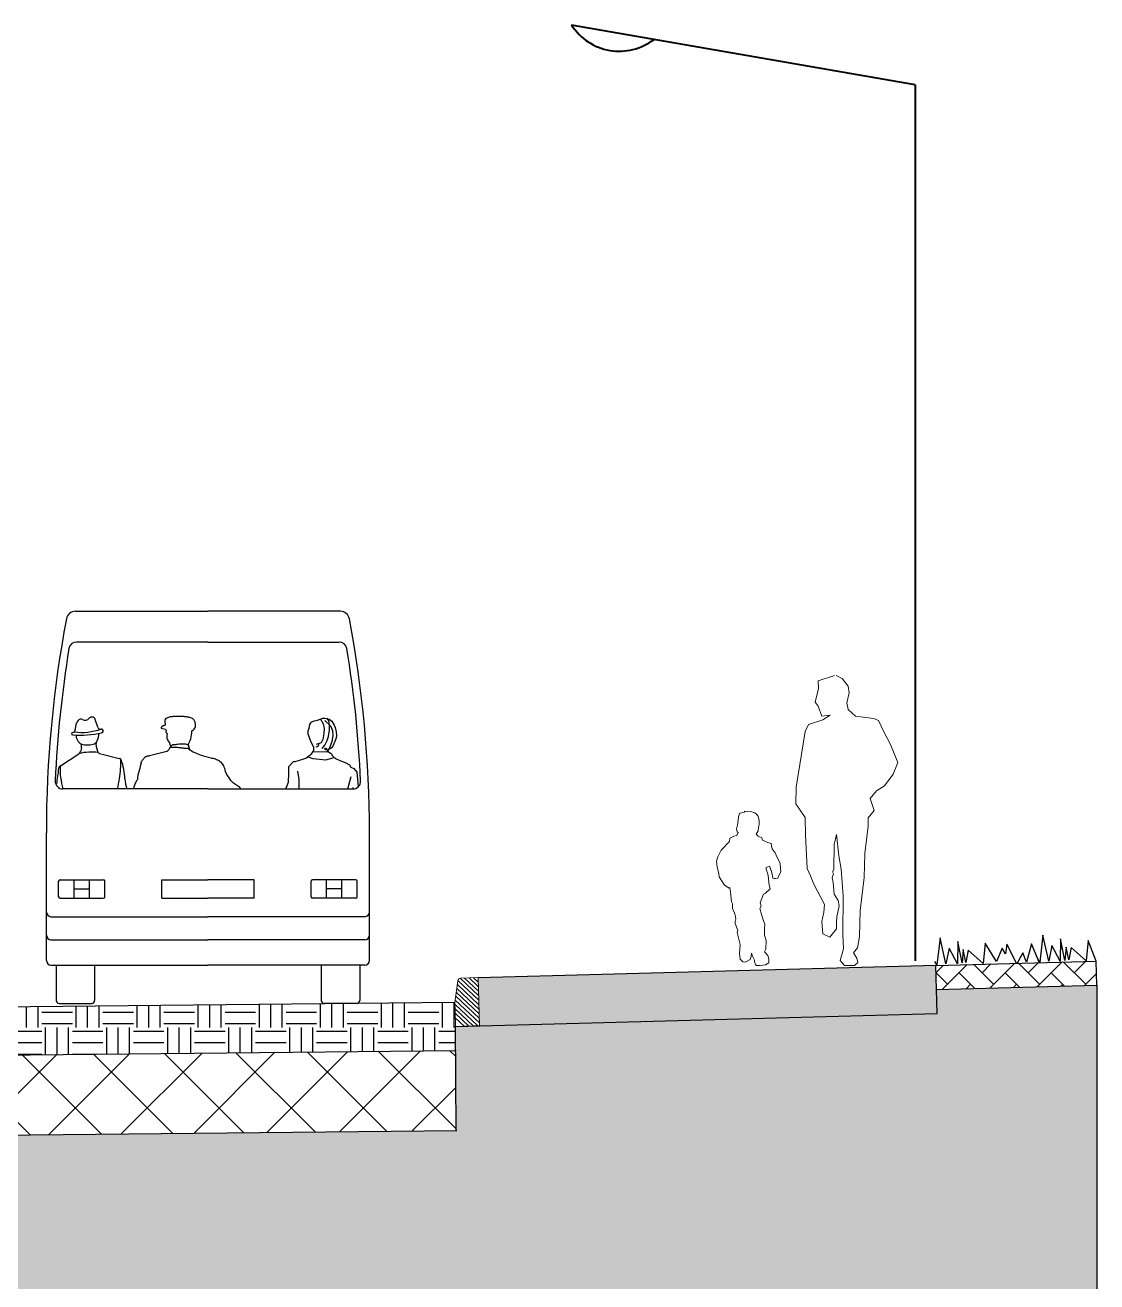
# Model space of a CAD drawing. Header units: metres. Extents: x 34785 to 38791, y 49888 to 55971.
# Drawn here: x 37778.34 to 37785.03, y 51722.28 to 51730.12 of the extents above; entities that cross this region are included whole.
import ezdxf

# ---------------------------------------------------------------- set-up
doc = ezdxf.new("R2010")
doc.units = ezdxf.units.M
for name, color, linetype, lineweight in [('12000000', 251, 'Continuous', 0), ('_pk', 7, 'Continuous', 30), ('ГЕНПЛАН ПЛОЩІ', 7, 'Continuous', 0), ('Слой 1', 250, 'Continuous', 0)]:
    doc.layers.add(name, color=color, linetype=linetype, lineweight=lineweight)
pattern_1 = [(0, (37334.578, 51794.7583), (0.1905, 0.1905), [0.1905, -0.1905]), (0, (37334.578, 51794.82974), (0.1905, 0.1905), [0.1905, -0.1905]), (0, (37334.578, 51794.90118), (0.1905, 0.1905), [0.1905, -0.1905]), (90, (37334.60182, 51794.92499), (-0.1905, 0.1905), [0.1905, -0.1905]), (90, (37334.67326, 51794.92499), (-0.1905, 0.1905), [0.1905, -0.1905]), (90, (37334.7447, 51794.92499), (-0.1905, 0.1905), [0.1905, -0.1905])]

# ---------------------------------------------------------------- blocks, each defined once
blk = doc.blocks.new('1')
at = {"layer": 'ГЕНПЛАН ПЛОЩІ', "color": 7, "linetype": 'Continuous', "lineweight": 0}
blk.add_line((4178.651, -713.944), (4178.651, -713.544), dxfattribs=at)
at = {"layer": 'ГЕНПЛАН ПЛОЩІ', "color": 7, "linetype": 'Continuous', "lineweight": 0, "flags": 128}
for points in [[(4178.651, -713.544), (4178.651, -713.404), (4178.651, -713.121), (4178.651, -712.838), (4178.651, -712.555), (4178.651, -712.444)], [(4177.151, -713.944), (4177.262, -713.944), (4177.545, -713.944), (4177.828, -713.944), (4178.111, -713.944), (4178.651, -713.944)]]:
    blk.add_lwpolyline(points, dxfattribs=at)
at = {"layer": 'Слой 1', "color": 7, "linetype": 'Continuous', "lineweight": 0}
for p, q in [((4177.151, -713.944), (4177.151, -710.944)), ((4177.151, -710.944), (4178.222, -710.944)), ((4178.282, -710.944), (4177.151, -712.075)), ((4177.999, -710.944), (4177.151, -711.792)), ((4177.716, -710.944), (4177.151, -711.509)), ((4177.434, -710.944), (4177.151, -711.227)), ((4178.416, -711.093), (4177.151, -712.358)), ((4178.458, -711.334), (4177.151, -712.641)), ((4178.651, -712.444), (4178.419, -711.11)), ((4178.5, -711.575), (4177.151, -712.924)), ((4178.542, -711.816), (4177.151, -713.207)), ((4178.584, -712.057), (4177.151, -713.49)), ((4178.626, -712.298), (4177.151, -713.773)), ((4178.651, -712.555), (4177.262, -713.944)), ((4178.651, -712.838), (4177.545, -713.944)), ((4178.651, -713.121), (4177.828, -713.944)), ((4178.651, -713.404), (4178.111, -713.944))]:
    blk.add_line(p, q, dxfattribs=at)
at = {"layer": 'Слой 1', "color": 7, "linetype": 'Continuous', "lineweight": 0, "extrusion": (0, 0, -1)}
blk.add_arc((-4178.222, -711.144), 0.2, 90, 170.11283, dxfattribs=at)
blk = doc.blocks.new('23ук_2')
at = {"layer": '12000000', "color": 0, "linetype": 'Continuous', "lineweight": -2, "ltscale": 100}
for p, q in [((-0.06545, 0.15626), (-0.06177, 0.15807)), ((-0.06066, 0.15807), (-0.05052, 0.15473)), ((-0.06996, 0.1473), (-0.06927, 0.15133)), ((-0.06927, 0.15133), (-0.06545, 0.15626)), ((-0.05052, 0.15473), (-0.0508, 0.14994)), ((-0.0508, 0.14994), (-0.04858, 0.14147)), ((-0.06843, 0.14092), (-0.06996, 0.1473)), ((-0.04858, 0.14147), (-0.05045, 0.13897)), ((-0.07385, 0.13279), (-0.06926, 0.13676)), ((-0.06926, 0.13676), (-0.06843, 0.14092)), ((-0.05045, 0.13897), (-0.05288, 0.13279)), ((-0.09155, 0.12301), (-0.08808, 0.12995)), ((-0.08808, 0.12995), (-0.08516, 0.13127)), ((-0.08516, 0.13127), (-0.07385, 0.13279)), ((-0.05288, 0.13279), (-0.05802, 0.13328)), ((-0.05802, 0.13328), (-0.05344, 0.13036)), ((-0.05344, 0.13036), (-0.04441, 0.12752)), ((-0.04441, 0.12752), (-0.04233, 0.12314)), ((-0.09572, 0.11502), (-0.09155, 0.12301)), ((-0.04233, 0.12314), (-0.03684, 0.08829)), ((-0.10023, 0.10377), (-0.09572, 0.11502)), ((-0.09731, 0.09642), (-0.10023, 0.10377)), ((-0.09197, 0.0892), (-0.09731, 0.09642)), ((-0.08683, 0.086), (-0.09197, 0.0892)), ((-0.03684, 0.08829), (-0.03664, 0.07802)), ((-0.08296, 0.0813), (-0.08683, 0.086)), ((-0.08547, 0.07378), (-0.08296, 0.0813)), ((-0.08176, 0.0692), (-0.08547, 0.07378)), ((-0.03664, 0.07802), (-0.0425, 0.06949)), ((-0.01183, 0.07183), (-0.01319, 0.07029)), ((-0.01094, 0.07226), (-0.01183, 0.07183)), ((-0.00986, 0.07282), (-0.01094, 0.07226)), ((-0.00808, 0.07329), (-0.00986, 0.07282)), ((-0.00616, 0.07291), (-0.00808, 0.07329)), ((-0.00453, 0.07333), (-0.00616, 0.07291)), ((-0.00447, 0.07287), (-0.00453, 0.07333)), ((-0.00175, 0.07221), (-0.00447, 0.07287)), ((-0.00104, 0.07074), (-0.00175, 0.07221)), ((-0.00078, 0.06973), (-0.00104, 0.07074)), ((-0.08176, 0.06399), (-0.08176, 0.0692)), ((-0.07961, 0.04698), (-0.08176, 0.06399)), ((-0.0425, 0.06949), (-0.04268, 0.05865)), ((-0.01319, 0.07029), (-0.0138, 0.06767)), ((-0.0138, 0.06767), (-0.0138, 0.06607)), ((-0.0138, 0.06607), (-0.01375, 0.06504)), ((-0.01375, 0.06504), (-0.01347, 0.06414)), ((-0.01347, 0.06414), (-0.01328, 0.06317)), ((-0.01328, 0.06317), (-0.01303, 0.06112)), ((-0.00029, 0.06445), (-0.00078, 0.06973)), ((0.00011, 0.06397), (-0.00029, 0.06445)), ((0.0004, 0.06235), (0.00011, 0.06397)), ((-0.06205, 0.05893), (-0.06343, 0.04546)), ((-0.06045, 0.05261), (-0.06205, 0.05893)), ((-0.04268, 0.05865), (-0.04372, 0.03768)), ((-0.01571, 0.05537), (-0.01922, 0.05394)), ((-0.01539, 0.05681), (-0.01571, 0.05537)), ((-0.013, 0.05777), (-0.01539, 0.05681)), ((-0.01303, 0.06112), (-0.01191, 0.05913)), ((-0.01191, 0.05913), (-0.013, 0.05777)), ((-0.00066, 0.06), (-0.00008, 0.06044)), ((0.00024, 0.0582), (-0.00066, 0.06)), ((-0.00008, 0.06044), (0.0004, 0.06235)), ((0.00215, 0.05773), (0.00024, 0.0582)), ((0.00454, 0.05645), (0.00215, 0.05773)), ((0.0047, 0.05438), (0.00454, 0.05645)), ((-0.06024, 0.03699), (-0.06045, 0.05261)), ((-0.02368, 0.0474), (-0.02496, 0.04453)), ((-0.02177, 0.04995), (-0.02368, 0.0474)), ((-0.02145, 0.05171), (-0.02177, 0.04995)), ((-0.02129, 0.05314), (-0.02145, 0.05171)), ((-0.01922, 0.05394), (-0.02129, 0.05314)), ((0.00997, 0.04911), (0.0047, 0.05438)), ((0.01204, 0.04481), (0.00997, 0.04911)), ((-0.07926, 0.03199), (-0.07961, 0.04698)), ((-0.06343, 0.04546), (-0.06496, 0.03719)), ((-0.02687, 0.04102), (-0.02703, 0.03735)), ((-0.02496, 0.04453), (-0.02687, 0.04102)), ((0.01284, 0.04226), (0.01204, 0.04481)), ((0.01252, 0.03843), (0.01284, 0.04226)), ((-0.07676, 0.01144), (-0.07926, 0.03199)), ((-0.06496, 0.03719), (-0.06614, 0.0206)), ((-0.05941, 0.0356), (-0.06024, 0.03699)), ((-0.0601, 0.03435), (-0.05941, 0.0356)), ((-0.05934, 0.03185), (-0.0601, 0.03435)), ((-0.05989, 0.02879), (-0.05934, 0.03185)), ((-0.04566, 0.03303), (-0.04788, 0.02775)), ((-0.04372, 0.03768), (-0.04566, 0.03303)), ((-0.02703, 0.03735), (-0.02719, 0.03544)), ((-0.02719, 0.03544), (-0.02623, 0.03369)), ((-0.02623, 0.03369), (-0.02536, 0.03162)), ((-0.02536, 0.03162), (-0.02386, 0.03128)), ((-0.02313, 0.03137), (-0.02221, 0.03152)), ((-0.02221, 0.03152), (-0.02201, 0.0333)), ((-0.02201, 0.0333), (-0.02126, 0.03633)), ((-0.02126, 0.03633), (-0.02021, 0.03902)), ((-0.02021, 0.03902), (-0.0181, 0.03831)), ((-0.01953, 0.03161), (-0.01985, 0.02842)), ((-0.01922, 0.03432), (-0.01953, 0.03161)), ((-0.0181, 0.03719), (-0.01922, 0.03432)), ((-0.0181, 0.03831), (-0.0181, 0.03719)), ((0.00789, 0.02727), (0.01124, 0.03237)), ((0.01124, 0.03237), (0.0114, 0.03444)), ((0.0114, 0.03444), (0.01252, 0.03843)), ((-0.06059, 0.0215), (-0.05989, 0.02879)), ((-0.04788, 0.02775), (-0.05448, 0.01512)), ((-0.02386, 0.03128), (-0.02313, 0.03137)), ((-0.01985, 0.02842), (-0.02049, 0.02492)), ((-0.02049, 0.02492), (-0.01762, 0.02217)), ((0.00423, 0.0228), (0.00459, 0.02572)), ((0.00459, 0.02572), (0.0051, 0.02527)), ((0.0051, 0.02527), (0.00789, 0.02727)), ((-0.06614, 0.0206), (-0.066, -0.00356)), ((-0.06364, 0.01421), (-0.06302, 0.01762)), ((-0.06302, 0.01762), (-0.06059, 0.0215)), ((-0.01762, 0.02217), (-0.01635, 0.02169)), ((-0.01635, 0.02169), (-0.01443, 0.01611)), ((-0.01443, 0.01611), (-0.01491, 0.01419)), ((0.00295, 0.01547), (0.00359, 0.0169)), ((0.00359, 0.0169), (0.00423, 0.0228)), ((-0.07635, -0.00481), (-0.07676, 0.01144)), ((-0.06211, 0.00734), (-0.06364, 0.01421)), ((-0.05448, 0.01512), (-0.05399, 0.0104)), ((-0.05399, 0.0104), (-0.05288, 0.00456)), ((-0.01523, 0.00893), (-0.0165, 0.00494)), ((-0.01411, 0.0126), (-0.01523, 0.00893)), ((-0.01491, 0.01419), (-0.01411, 0.0126)), ((0.00088, 0.00622), (0.00136, 0.00877)), ((0.00136, 0.00877), (0.00199, 0.01068)), ((0.00199, 0.01068), (0.00295, 0.0126)), ((0.00295, 0.0126), (0.00295, 0.01547)), ((-0.06198, 0.00429), (-0.06211, 0.00734)), ((-0.06205, -0.00002), (-0.06198, 0.00429)), ((-0.05288, 0.00456), (-0.05337, -0.00321)), ((-0.0165, 0.00494), (-0.0173, 0.00287)), ((-0.0173, 0.00287), (-0.01698, 0)), ((-0.01698, 0), (-0.01698, -0.00399)), ((-0.0004, -0.00128), (0.0004, 0.00128)), ((0.0004, 0.00128), (0.0012, 0.00335)), ((0.00136, 0.00462), (0.00088, 0.00622)), ((0.0012, 0.00335), (0.00136, 0.00462)), ((-0.0751, -0.01196), (-0.07635, -0.00481)), ((-0.066, -0.00356), (-0.06628, -0.01258)), ((-0.05788, -0.00529), (-0.06205, -0.00002)), ((-0.05337, -0.00321), (-0.05788, -0.00529)), ((-0.01698, -0.00399), (-0.0181, -0.00734)), ((-0.0181, -0.00734), (-0.01778, -0.01276)), ((-0.00183, -0.00989), (-0.00008, -0.00239)), ((-0.00008, -0.00239), (-0.0004, -0.00128)), ((-0.07258, -0.01503), (-0.0751, -0.01196)), ((-0.07468, -0.01835), (-0.07258, -0.01503)), ((-0.06628, -0.01258), (-0.06434, -0.0198)), ((-0.01698, -0.01435), (-0.01906, -0.01674)), ((-0.01778, -0.01276), (-0.01698, -0.01435)), ((-0.00965, -0.01706), (-0.00901, -0.01515)), ((-0.00901, -0.01515), (-0.00869, -0.01722)), ((-0.00136, -0.01547), (-0.00183, -0.00989)), ((-0.00183, -0.01898), (-0.00136, -0.01547)), ((-0.07524, -0.02098), (-0.07468, -0.01835)), ((-0.07322, -0.02293), (-0.07524, -0.02098)), ((-0.06704, -0.023), (-0.07322, -0.02293)), ((-0.06434, -0.0198), (-0.06704, -0.023)), ((-0.01906, -0.01674), (-0.01985, -0.01898)), ((-0.01985, -0.01898), (-0.01985, -0.02137)), ((-0.01985, -0.02137), (-0.01762, -0.02248)), ((-0.01762, -0.02248), (-0.01427, -0.02296)), ((-0.01427, -0.02296), (-0.01204, -0.02296)), ((-0.01204, -0.02296), (-0.0114, -0.02232)), ((-0.0114, -0.02232), (-0.01076, -0.02057)), ((-0.01076, -0.01961), (-0.00965, -0.01706)), ((-0.01076, -0.02057), (-0.01076, -0.01961)), ((-0.00869, -0.01722), (-0.00805, -0.01914)), ((-0.00805, -0.01914), (-0.00614, -0.02025)), ((-0.00614, -0.02025), (-0.00502, -0.02089)), ((-0.00502, -0.02089), (-0.00359, -0.02073)), ((-0.00359, -0.02073), (-0.00183, -0.01898))]:
    blk.add_line(p, q, dxfattribs=at)
blk = doc.blocks.new('A$C77907630')
for p, q in [((0.1892, 2.55), (1.05, 2.55)), ((1.9108, 2.55), (1.05, 2.55)), ((1.05, 2.35), (0.1964, 2.35)), ((1.05, 2.35), (1.9036, 2.35)), ((0.1875, 1.7763), (0.1965, 1.8226)), ((0.3337, 1.7959), (0.3171, 1.8477)), ((1.7073, 1.7913), (1.7118, 1.8136)), ((1.7118, 1.8136), (1.7195, 1.8251)), ((1.7195, 1.8251), (1.7258, 1.8309)), ((1.7258, 1.8309), (1.7407, 1.8375)), ((1.7407, 1.8375), (1.7612, 1.8429)), ((1.7612, 1.8429), (1.7967, 1.8563)), ((1.7796, 1.8532), (1.7987, 1.8178)), ((1.7967, 1.8563), (1.8095, 1.8543)), ((1.7987, 1.8178), (1.8057, 1.7872)), ((1.8095, 1.8543), (1.8381, 1.8498)), ((1.8106, 1.8394), (1.8468, 1.805)), ((1.8354, 1.8398), (1.8238, 1.8559)), ((1.8396, 1.8099), (1.8354, 1.8398)), ((1.8381, 1.8498), (1.8555, 1.8351)), ((1.8407, 1.7772), (1.8396, 1.8099)), ((1.8468, 1.805), (1.8601, 1.7761)), ((1.8555, 1.8351), (1.8701, 1.8104)), ((1.8701, 1.8104), (1.8761, 1.794)), ((1.7014, 1.7513), (1.7025, 1.7721)), ((1.7052, 1.7413), (1.7014, 1.7513)), ((1.7025, 1.7721), (1.7073, 1.7913)), ((1.7187, 1.7045), (1.7052, 1.7413)), ((1.7961, 1.7165), (1.7858, 1.6956)), ((1.8026, 1.7558), (1.7961, 1.7165)), ((1.8057, 1.7872), (1.8026, 1.7558)), ((1.8255, 1.7091), (1.8336, 1.7371)), ((1.8336, 1.7371), (1.8407, 1.7772)), ((1.8621, 1.7396), (1.8556, 1.7033)), ((1.8601, 1.7761), (1.8621, 1.7396)), ((1.8843, 1.7271), (1.8747, 1.7027)), ((1.8761, 1.794), (1.8845, 1.7657)), ((1.8855, 1.7429), (1.8843, 1.7271)), ((1.8845, 1.7657), (1.8855, 1.7429)), ((0.2279, 1.6634), (0.2216, 1.6372)), ((0.324, 1.671), (0.3318, 1.6407)), ((1.7311, 1.6798), (1.7187, 1.7045)), ((1.7248, 1.6262), (1.7388, 1.6457)), ((1.7385, 1.6643), (1.7311, 1.6798)), ((1.7388, 1.6457), (1.7385, 1.6643)), ((1.7432, 1.635), (1.7446, 1.6393)), ((1.7446, 1.6393), (1.8287, 1.6372)), ((1.7535, 1.6688), (1.7606, 1.6703)), ((1.7858, 1.6956), (1.7538, 1.6837)), ((1.7606, 1.6703), (1.771, 1.6805)), ((1.771, 1.6805), (1.7709, 1.6833)), ((1.7927, 1.658), (1.8103, 1.6789)), ((1.8103, 1.6789), (1.8255, 1.7091)), ((1.8129, 1.649), (1.8127, 1.6618)), ((1.8221, 1.6577), (1.8129, 1.649)), ((1.8266, 1.6415), (1.8221, 1.6577)), ((1.8314, 1.6487), (1.8258, 1.6429)), ((1.8258, 1.6429), (1.8396, 1.6329)), ((1.8433, 1.6674), (1.8266, 1.6415)), ((1.8512, 1.661), (1.8314, 1.6487)), ((1.8556, 1.7033), (1.8433, 1.6674)), ((1.861, 1.6726), (1.8512, 1.661)), ((1.8747, 1.7027), (1.861, 1.6726)), ((0.0919, 1.5461), (0.212, 1.6237)), ((0.3462, 1.6263), (0.474, 1.5938)), ((1.5759, 1.5416), (1.6059, 1.5735)), ((1.6059, 1.5735), (1.6181, 1.5745)), ((1.6181, 1.5745), (1.6443, 1.5813)), ((1.6443, 1.5813), (1.6607, 1.5872)), ((1.6607, 1.5872), (1.6862, 1.5962)), ((1.6862, 1.5962), (1.7051, 1.6102)), ((1.7017, 1.6044), (1.7325, 1.5921)), ((1.7051, 1.6102), (1.7248, 1.6262)), ((1.7325, 1.5921), (1.8162, 1.5834)), ((1.8162, 1.5834), (1.8707, 1.6006)), ((1.8396, 1.6329), (1.8503, 1.6253)), ((1.8503, 1.6253), (1.8599, 1.6112)), ((1.8599, 1.6112), (1.8794, 1.593)), ((1.8794, 1.593), (1.9067, 1.5806)), ((1.9067, 1.5806), (1.9427, 1.5661)), ((1.9427, 1.5661), (1.9707, 1.5523)), ((1.5738, 1.4398), (1.5766, 1.4946)), ((1.5766, 1.4946), (1.5759, 1.5416)), ((1.642, 1.4572), (1.6348, 1.5098)), ((1.9583, 1.3961), (1.9805, 1.4755)), ((1.9707, 1.5523), (1.9795, 1.5368)), ((1.9795, 1.5368), (1.9982, 1.5279)), ((1.9982, 1.5279), (2.0185, 1.5032)), ((2.0185, 1.5032), (2.0229, 1.4585)), ((1.05, 1.395), (0.1076, 1.395)), ((1.05, 1.395), (1.9924, 1.395)), ((1.5561, 1.395), (1.5738, 1.4398)), ((1.6438, 1.3944), (1.642, 1.4572)), ((1.9919, 1.4054), (1.9924, 1.395)), ((2.0229, 1.4585), (2.0258, 1.4092)), ((0, 0.28), (0, 1.1107)), ((2.1, 0.28), (2.1, 1.1107)), ((0.08, 0.6947), (0.08, 0.7947)), ((0.09, 0.8047), (0.37, 0.8047)), ((0.18, 0.6847), (0.18, 0.8047)), ((0.18, 0.7447), (0.28, 0.7447)), ((0.28, 0.6847), (0.28, 0.8047)), ((0.38, 0.6947), (0.38, 0.7947)), ((0.75, 0.8047), (1.05, 0.8047)), ((0.75, 0.6847), (0.75, 0.8047)), ((1.35, 0.8047), (1.05, 0.8047)), ((1.35, 0.6847), (1.35, 0.8047)), ((1.72, 0.6947), (1.72, 0.7947)), ((2.01, 0.8047), (1.73, 0.8047)), ((1.82, 0.6847), (1.82, 0.8047)), ((1.92, 0.7447), (1.82, 0.7447)), ((1.92, 0.6847), (1.92, 0.8047)), ((2.02, 0.6947), (2.02, 0.7947)), ((0.09, 0.6847), (0.37, 0.6847)), ((0.75, 0.6847), (1.05, 0.6847)), ((1.35, 0.6847), (1.05, 0.6847)), ((2.01, 0.6847), (1.73, 0.6847)), ((0.03, 0.5647), (1.05, 0.5647)), ((2.07, 0.5647), (1.05, 0.5647)), ((0.03, 0.4147), (1.05, 0.4147)), ((2.07, 0.4147), (1.05, 0.4147)), ((0.03, 0.25), (1.05, 0.25)), ((0.0635, 0.25), (0.0635, 0.02)), ((0.3135, 0.25), (0.3135, 0.02)), ((2.07, 0.25), (1.05, 0.25)), ((1.7866, 0.25), (1.7866, 0.02)), ((2.0366, 0.25), (2.0366, 0.02)), ((0.0835, 0), (0.2935, 0)), ((2.0166, 0), (1.8066, 0))]:
    blk.add_line(p, q)
at = {"linetype": 'Continuous'}
for points in [[(1.2653, 1.3947), (1.2646, 1.396), (1.2597, 1.402), (1.2546, 1.4069), (1.249, 1.4112), (1.2432, 1.415), (1.2369, 1.4189), (1.2302, 1.423), (1.2232, 1.4279), (1.2157, 1.4337), (1.208, 1.4409), (1.2, 1.4499), (1.1916, 1.4608), (1.183, 1.4741), (1.174, 1.4901), (1.1648, 1.5093), (1.1623, 1.5195), (1.1596, 1.5288), (1.1564, 1.5372), (1.1529, 1.5448), (1.1491, 1.5517), (1.1449, 1.5577), (1.1404, 1.5632), (1.1356, 1.5682), (1.1304, 1.5725), (1.1251, 1.5764), (1.1192, 1.5797), (1.1132, 1.5827), (1.1067, 1.5855), (1.1001, 1.5879), (1.093, 1.5902), (1.0859, 1.5922), (1.0782, 1.5942), (1.0704, 1.5962), (1.0622, 1.5981), (1.0538, 1.6001), (1.0452, 1.6022), (1.0362, 1.6044), (1.0268, 1.6069), (1.0173, 1.6097), (1.0076, 1.6127), (0.9976, 1.6162), (0.9873, 1.6203), (0.9768, 1.6248), (0.9661, 1.6296), (0.9551, 1.6353), (0.9439, 1.6414), (0.9324, 1.6484), (0.9232, 1.687), (0.927, 1.6937), (0.931, 1.7017), (0.9347, 1.7112), (0.9381, 1.7217), (0.9411, 1.7334), (0.9434, 1.746), (0.9449, 1.7592), (0.9454, 1.7732), (0.9519, 1.7766), (0.9574, 1.7804), (0.9616, 1.7848), (0.9649, 1.7898), (0.9673, 1.7949), (0.9688, 1.8003), (0.9694, 1.8059), (0.9694, 1.8118), (0.9688, 1.8175), (0.9678, 1.823), (0.9662, 1.8285), (0.9644, 1.8336), (0.9622, 1.8383), (0.9599, 1.8426), (0.9576, 1.8465), (0.9552, 1.8497), (0.9496, 1.8525), (0.9439, 1.855), (0.9386, 1.8572), (0.9332, 1.8588), (0.9282, 1.8603), (0.9232, 1.8617), (0.9182, 1.8627), (0.9135, 1.8635), (0.9087, 1.8642), (0.9042, 1.8647), (0.8995, 1.865), (0.8948, 1.8653), (0.8903, 1.8657), (0.8857, 1.866), (0.8812, 1.8663), (0.8765, 1.8667), (0.8705, 1.8667), (0.8643, 1.8667), (0.858, 1.8668), (0.8515, 1.8668), (0.845, 1.8667), (0.8383, 1.8665), (0.8316, 1.8662), (0.8249, 1.8657), (0.8184, 1.865), (0.8119, 1.8642), (0.8054, 1.863), (0.7992, 1.8617), (0.7932, 1.8598), (0.7874, 1.8578), (0.7819, 1.8553), (0.7767, 1.8525), (0.7727, 1.847), (0.7706, 1.8418), (0.7697, 1.8368), (0.7699, 1.832), (0.7706, 1.827), (0.7716, 1.8218), (0.7726, 1.8161), (0.7729, 1.8101), (0.7711, 1.8091), (0.7691, 1.8083), (0.7669, 1.8074), (0.7647, 1.8066), (0.7624, 1.8058), (0.7599, 1.8049), (0.7575, 1.8039), (0.7554, 1.8029), (0.7532, 1.8019), (0.7512, 1.8008), (0.7495, 1.7993), (0.7482, 1.7978), (0.747, 1.7961), (0.7464, 1.7943), (0.746, 1.7921), (0.7462, 1.7896), (0.7741, 1.7841), (0.7771, 1.7801), (0.7782, 1.7766), (0.7781, 1.7732), (0.7776, 1.7699), (0.7772, 1.7662), (0.7779, 1.7622), (0.7802, 1.7576), (0.7849, 1.7519), (0.7827, 1.742), (0.7824, 1.7334), (0.7836, 1.7254), (0.7857, 1.7184), (0.7889, 1.7118), (0.7924, 1.706), (0.7961, 1.7005), (0.7996, 1.6955), (0.8069, 1.6661), (0.8069, 1.6661)], [(0.8069, 1.6661), (0.8069, 1.6661), (0.8068, 1.666), (0.8036, 1.6635), (0.8008, 1.6601), (0.7983, 1.6563), (0.7959, 1.6523), (0.7934, 1.6483), (0.7906, 1.6443), (0.7874, 1.6408), (0.7834, 1.6379), (0.6713, 1.6097), (0.6656, 1.6092), (0.6606, 1.6086), (0.6561, 1.6076), (0.6519, 1.6064), (0.6483, 1.6049), (0.6448, 1.6031), (0.6416, 1.6011), (0.6388, 1.5987), (0.6357, 1.5961), (0.6331, 1.5931), (0.6302, 1.5897), (0.6274, 1.586), (0.6244, 1.582), (0.6212, 1.5777), (0.6179, 1.573), (0.6141, 1.568), (0.6131, 1.5553), (0.6107, 1.5422), (0.6072, 1.5283), (0.6032, 1.5141), (0.599, 1.4996), (0.5955, 1.4849), (0.5932, 1.4704), (0.5922, 1.4561), (0.5895, 1.4527), (0.5867, 1.4486), (0.5839, 1.4437), (0.581, 1.4386), (0.578, 1.4327), (0.5752, 1.4265), (0.5725, 1.4202), (0.57, 1.4135), (0.5678, 1.4067), (0.566, 1.3999), (0.5647, 1.3947)], [(0.8068, 1.6655), (0.8106, 1.666), (0.8143, 1.6663), (0.8179, 1.6666), (0.8214, 1.6668), (0.8251, 1.667), (0.8286, 1.667), (0.8321, 1.667), (0.8356, 1.667), (0.839, 1.6668), (0.8425, 1.6666), (0.8458, 1.6665), (0.8493, 1.6661), (0.8526, 1.6658), (0.856, 1.6655), (0.8593, 1.6651), (0.8626, 1.6648), (0.866, 1.6645), (0.8693, 1.664), (0.8727, 1.6636), (0.8762, 1.6631), (0.8795, 1.6628), (0.8828, 1.6623), (0.8863, 1.662), (0.8898, 1.6616), (0.8933, 1.6613), (0.8968, 1.661), (0.9003, 1.6606), (0.9039, 1.6605), (0.9075, 1.6603), (0.9112, 1.6601), (0.9149, 1.66), (0.9187, 1.66), (0.9322, 1.6471), (0.9262, 1.6718), (0.9252, 1.6763), (0.9224, 1.68), (0.918, 1.6826), (0.9122, 1.6846), (0.9054, 1.686), (0.8975, 1.6867), (0.8892, 1.687), (0.8805, 1.6868), (0.8715, 1.6863), (0.8626, 1.6856), (0.8541, 1.6848), (0.8461, 1.6838), (0.839, 1.683), (0.8328, 1.6823), (0.8279, 1.6818), (0.8246, 1.6816), (0.8226, 1.6813), (0.8199, 1.6806), (0.8169, 1.6793), (0.8139, 1.6776), (0.8113, 1.6753), (0.8089, 1.6726), (0.8073, 1.6693), (0.8068, 1.6655)], [(1.094, 1.3947), (1.0935, 1.3957)], [(1.0935, 1.3957), (1.0936, 1.3947)]]:
    blk.add_lwpolyline(points, dxfattribs=at)
for centre, radius, start, end in [((0.1892, 2.49), 0.06, 90, 169.29647), ((1.9108, 2.49), 0.06, 10.70353, 90), ((7.4864, 1.1107), 7.4864, 169.29647, 180), ((-5.3864, 1.1107), 7.4864, 0, 10.70353), ((7.4864, 1.1107), 7.4364, 170.73448, 177.40612), ((0.1964, 2.3), 0.05, 90, 170.73448), ((1.9036, 2.3), 0.05, 9.26552, 90), ((-5.3864, 1.1107), 7.4364, 2.59388, 9.26552), ((0.2295, 1.8161), 0.0337, 106.7287, 168.9594), ((0.2251, 1.8308), 0.0184, 58.01824, 106.7287), ((0.2524, 1.8745), 0.0332, 238.0182, 322.5802), ((0.2962, 1.841), 0.022, 17.80136, 142.5802), ((0.172, 1.7547), 0.00851, 91.16773, 266.4122), ((0.215, 2.4415), 0.6968, 266.4122, 281.9548), ((0.1715, 1.7795), 0.0163, 271.1677, 348.9594), ((0.2294, 2.1344), 0.3719, 262.4077, 289.9817), ((0.2622, 1.7453), 0.0691, 180.1648, 229.0965), ((0.2471, 1.7529), 0.0948, 331.438, 2.12787), ((0.3499, 1.8012), 0.0171, 197.8014, 283.2206), ((0.3567, 1.7723), 0.0126, 281.9548, 103.2206), ((0.1999, 1.6425), 0.0223, 302.8764, 346.364), ((0.2945, 1.2822), 0.3525, 83.17022, 103.1381), ((0.2397, 1.7193), 0.0346, 229.0965, 255.017), ((0.1819, 1.6745), 0.0474, 346.364, 14.98611), ((0.2663, 1.8188), 0.1377, 255.017, 285.7471), ((0.2918, 1.7286), 0.0439, 285.7471, 331.438), ((0.3775, 1.6847), 0.0552, 165.0412, 194.3756), ((0.3511, 1.6457), 0.02, 194.3756, 255.7158), ((0.4698, 1.5773), 0.017, 21.93706, 75.71577), ((-0.0843, 1.5628), 0.5683, 349.9398, 2.48165), ((0.1706, 1.4568), 0.3396, 0.57288, 21.93706), ((1.791, 1.2333), 1.7363, 170.2336, 173.54875), ((0.1067, 1.5233), 0.0272, 122.8764, 170.2336), ((0.6009, 1.5322), 0.5121, 178.6874, 195.53862), ((0.1076, 1.445), 0.05, 177.40612, 270), ((-39.4402, 8.5449), 40.5389, 349.84109, 349.9398), ((0.682, 1.4619), 0.1718, 180.573, 203.02568), ((1.9924, 1.445), 0.05, 270, 2.59388), ((0.09, 0.7947), 0.01, 90, 180), ((0.37, 0.7947), 0.01, 0, 90), ((1.73, 0.7947), 0.01, 90, 180), ((2.01, 0.7947), 0.01, 360, 90), ((0.09, 0.6947), 0.01, 180, 270), ((0.37, 0.6947), 0.01, 270, 0), ((1.73, 0.6947), 0.01, 180, 270), ((2.01, 0.6947), 0.01, 270, 360), ((0.03, 0.5947), 0.03, 180, 270), ((2.07, 0.5947), 0.03, 270, 0), ((0.03, 0.4447), 0.03, 180, 270), ((2.07, 0.4447), 0.03, 270, 0), ((0.03, 0.28), 0.03, 180, 270), ((2.07, 0.28), 0.03, 270, 0), ((0.0835, 0.02), 0.02, 180, 270), ((0.2935, 0.02), 0.02, 270, 0), ((1.8066, 0.02), 0.02, 180, 270), ((2.0166, 0.02), 0.02, 270, 0)]:
    blk.add_arc(centre, radius, start, end)

msp = doc.modelspace()

# ---------------------------------------------------------------- hatches: boundary and pattern name
at = {"transparency": 33554687}
h = msp.add_hatch(dxfattribs=at)
h.set_pattern_fill('EARTH', color=256, scale=0.03)
h.set_pattern_definition(pattern_1)
h.paths.add_polyline_path([(37781.1653, 51724.1792), (37784.0217, 51724.2554), (37784.0297, 51723.9555), (37781.1741, 51723.8793)])
h.paths.add_polyline_path([(37771.5247, 51724.0982), (37773.3747, 51724.0982), (37773.3747, 51723.7982), (37771.5247, 51723.7982)])
h = msp.add_hatch(dxfattribs=at)
h.set_pattern_fill('AR-HBONE', color=256, scale=0.001)
h.set_pattern_definition([(45, (37334.57801, 51794.7583), (0, 0.143684098), [0.3048, -0.1016]), (135, (37334.64985, 51794.83014), (1e-17, 0.143684098), [0.3048, -0.1016])])
h.paths.add_polyline_path([(37784.0217, 51724.2554), (37785.0213, 51724.2822), (37785.0253, 51724.1322), (37784.0257, 51724.1054)])
h = msp.add_hatch(dxfattribs=at)
h.set_pattern_fill('DOTS', color=256, scale=0.1)
h.set_pattern_definition([(0, (37315.93983, 51861.57208), (0.079375, 0.15875), [0, -0.15875])])
h.paths.add_polyline_path([(37785.0253, 51716.7836), (37785.0253, 51724.1322), (37784.0257, 51724.1054), (37784.0297, 51723.9555), (37781.0242, 51723.8748), (37781.0274, 51723.2249), (37773.5344, 51723.1483), (37773.5277, 51723.7982), (37773.4706, 51723.7982), (37773.4141, 51723.7982), (37773.3858, 51723.7982), (37773.3747, 51723.7982), (37771.5247, 51723.7982), (37771.5247, 51719.4607), (37771.5247, 51717.8098), (37769.7247, 51717.8115), (37755.4722, 51718.465), (37755.4722, 51717.8778), (37754.6722, 51717.8778), (37754.6722, 51723.4482), (37746.8722, 51723.4482), (37746.8722, 51717.8778), (37746.0722, 51717.8778), (37746.0722, 51718.4594), (37731.8222, 51717.8858), (37730.0222, 51717.8858), (37730.0222, 51719.5364), (37730.0222, 51723.7982), (37728.0191, 51723.7982), (37728.0125, 51723.1483), (37720.5195, 51723.2249), (37720.5227, 51723.8748), (37717.5172, 51723.9555), (37717.5212, 51724.1054), (37716.5216, 51724.1322), (37716.5216, 51716.7836)])
h = msp.add_hatch(dxfattribs=at)
h.set_pattern_fill('EARTH', color=256, scale=0.03)
h.set_pattern_definition(pattern_1)
h.paths.add_polyline_path([(37781.0235, 51724.0249), (37781.0249, 51723.7249), (37773.5293, 51723.6482), (37773.5262, 51723.9482)])
h = msp.add_hatch(dxfattribs=at)
h.set_pattern_fill('ANSI37', color=256, scale=0.1)
h.set_pattern_definition([(45, (37334.578, 51794.7583), (-0.2245064, 0.2245064), []), (135, (37334.578, 51794.7583), (-0.2245064, -0.2245064), [])])
h.paths.add_polyline_path([(37781.0274, 51723.2249), (37781.0249, 51723.7249), (37773.5293, 51723.6482), (37773.5344, 51723.1483)])

# ---------------------------------------------------------------- linework, layer by layer
at = {"lineweight": 30}
for p, q in [((37784.0217, 51724.2554), (37781.1653, 51724.1791)), ((37784.0217, 51724.2554), (37785.0213, 51724.2822)), ((37784.0297, 51723.9555), (37784.0217, 51724.2554)), ((37785.0253, 51724.1322), (37785.0213, 51724.2822)), ((37784.0257, 51724.1054), (37785.0253, 51724.1322)), ((37773.5262, 51723.9482), (37781.0199, 51724.0256)), ((37781.0242, 51723.8748), (37784.0297, 51723.9555)), ((37781.0274, 51723.2249), (37781.0242, 51723.8748)), ((37773.5293, 51723.6482), (37781.0274, 51723.725)), ((37773.5329, 51723.1482), (37781.0325, 51723.225))]:
    msp.add_line(p, q, dxfattribs=at)
msp.add_line((37785.0253, 51724.1322), (37785.0253, 51716.7836))
at = {"color": 3, "flags": 128}
for points in [[(37784.6657, 51724.2762), (37784.6173, 51724.3907), (37784.5855, 51724.2758), (37784.5635, 51724.3344), (37784.5268, 51724.266), (37784.4632, 51724.3882), (37784.4558, 51724.3271), (37784.4338, 51724.3638), (37784.3995, 51724.2806), (37784.3286, 51724.3955), (37784.3164, 51724.2684), (37784.2234, 51724.3515), (37784.2087, 51724.2733), (37784.1916, 51724.354), (37784.1842, 51724.2709), (37784.1573, 51724.4053), (37784.1549, 51724.266), (37784.1035, 51724.3638), (37784.0839, 51724.266), (37784.0472, 51724.4273), (37784.0277, 51724.2586), (37784.0154, 51724.2806)], [(37785.0211, 51724.2821), (37785.0211, 51724.2821), (37784.9703, 51724.4118), (37784.958, 51724.2846), (37784.8651, 51724.3678), (37784.8504, 51724.2895), (37784.8333, 51724.3702), (37784.8259, 51724.2871), (37784.799, 51724.4215), (37784.7966, 51724.2822), (37784.7452, 51724.38), (37784.7256, 51724.2822), (37784.6889, 51724.4435), (37784.6693, 51724.2749), (37784.6571, 51724.2969)]]:
    msp.add_lwpolyline(points, dxfattribs=at)
at = {"layer": '_pk', "color": 7, "lineweight": 40, "ltscale": 100}
for q in [(37781.7487, 51730.1246), (37783.8928, 51724.2834), (37783.8928, 51724.2834)]:
    msp.add_line((37783.8928, 51729.7523), q, dxfattribs=at)
msp.add_arc((37782.0465, 51730.3156), 0.3538, 212.68576, 307.61637, dxfattribs=at)

# ---------------------------------------------------------------- block references
at = {"xscale": 0.96, "yscale": 0.96, "zscale": 0.96}
msp.add_blockref('A$C77907630', (37778.4714, 51724.0177), dxfattribs=at)
at = {"lineweight": 0, "xscale": -10, "yscale": 10, "zscale": 10}
msp.add_blockref('23ук_2', (37782.7814, 51724.4844), dxfattribs=at)
at = {"xscale": -0.1, "yscale": 0.1, "zscale": 0.1, "rotation": 1.691198741884836}
msp.add_blockref('1', (38196.6003, 51807.5705), dxfattribs=at)

doc.saveas('drawing.dxf')
